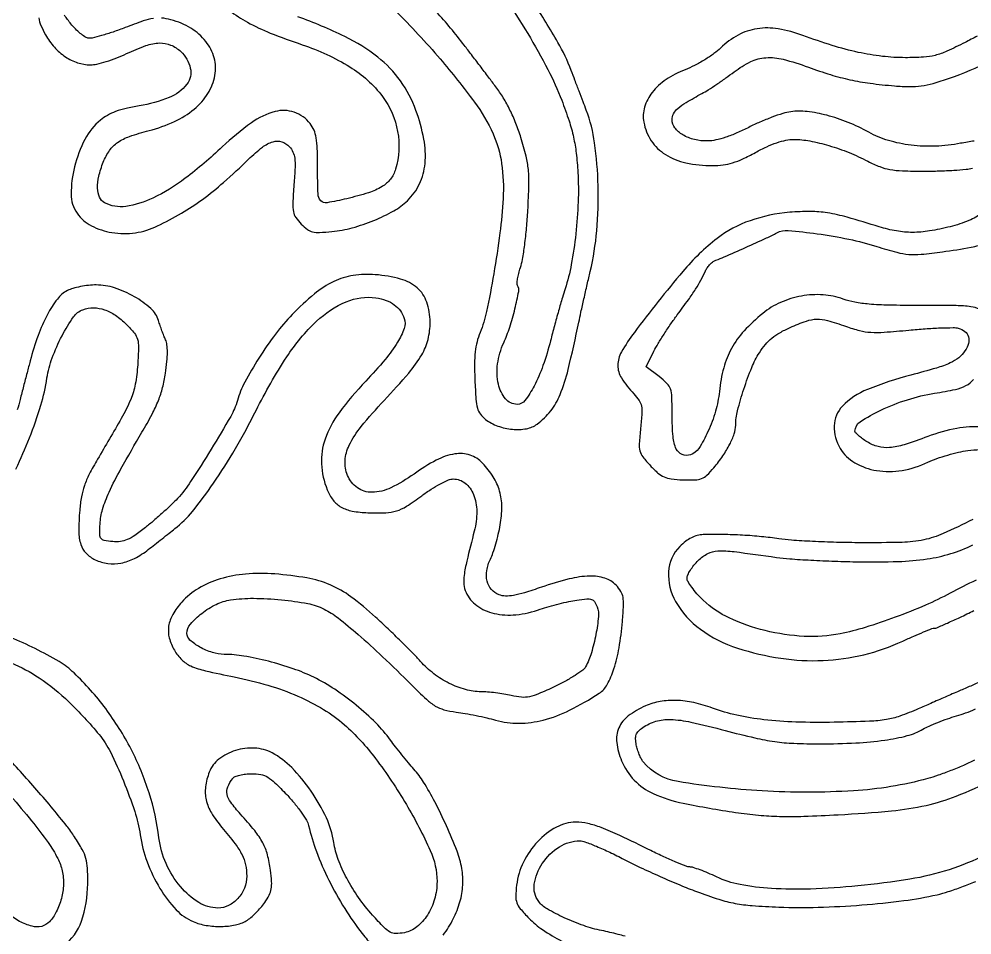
# Model space of a CAD drawing. Extents: x 0 to 2791, y 427 to 2463.
# Drawn here: x 1591 to 1846.3, y 1779.8 to 2025.3 of the extents above; entities that cross this region are included whole.
import ezdxf

# ---------------------------------------------------------------- set-up
doc = ezdxf.new("R2010")
doc.units = 0

msp = doc.modelspace()

# ---------------------------------------------------------------- linework, layer by layer
for points in [[(1850.5, 1795.626842, -0.000001), (1853.545688, 1797.180844)], [(1691.864193, 2027.47784, -0.02188), (1703.841874, 2014.575933, -0.016802), (1713.022744, 2003.009336, -0.053482), (1718.007927, 1994.509713, -0.07102), (1720.310901, 1986.554314, -0.049196), (1720.70163, 1977.182805, -0.017704), (1719.847619, 1967.931101, -0.010623), (1718.212871, 1957.018505, -0.009571), (1716.274397, 1946.889106, -0.045618), (1714.537909, 1941.263517, 0.03706), (1713.72009, 1938.766296, 0.033564), (1713.246357, 1936.091551, 0.026201), (1713.064204, 1932.830676, 0.011149), (1713.146829, 1928.456317, 0.007229), (1713.427617, 1923.415196, 0.048986), (1713.844718, 1920.955781, 0.094622), (1714.61848, 1919.372496, 0.069157), (1716, 1917.979738, 0.07676), (1719.29936, 1916.185269, 0.063529), (1723.209323, 1915.319015, 0.067001), (1726.975988, 1915.479799, 0.115762), (1729.841133, 1916.714738, 0.067801), (1733.459352, 1920.243298, 0.06872), (1735.982332, 1924.595886, 0.038253), (1738.158478, 1931.351488, 0.00723), (1740.996244, 1944, -0.002639), (1741.570925, 1946.676253, -0.001108), (1742.371284, 1950.271978, -0.001096), (1743.244152, 1954.113532, -0.001426), (1744.061364, 1957.628011, 0.036531), (1745.796818, 1968.500105, 0.027529), (1746.162555, 1980.600366, 0.028127), (1745.231051, 1992.065781, 0.056079), (1742.98738, 2000.876769, 0.000243), (1742.155807, 2003.073551, 0.000115), (1741.081883, 2005.904426, 0.000114), (1739.957117, 2008.865223, 0.000162), (1738.954536, 2011.5, 0.040054), (1735.380596, 2019.013598, 0.012074), (1728.784416, 2029.815762, 0.012395)], [(1721.116041, 2030.976484, -0.015566), (1727.302245, 2021.398824, -0.015698), (1732.731133, 2011.715218, -0.02916), (1736.412327, 2003.5, -0.011235), (1738.37341, 1997.964813, -0.024471), (1739.570823, 1993.622943, -0.026088), (1740.293565, 1989.361399, -0.014637), (1740.747813, 1984.126882, -0.023863), (1740.822941, 1976.279782, -0.017885), (1740.184725, 1967.660438, -0.018205), (1738.979591, 1959.469497, -0.034312), (1737.320176, 1953, 0.009049), (1736.587835, 1950.645765, 0.002745), (1735.56179, 1947.050496, 0.002748), (1734.455886, 1943.007597, 0.002992), (1733.426057, 1939.06552, -0.022455), (1731.395615, 1932.370193, -0.03582), (1729.007523, 1926.890034, -0.040686), (1726.573969, 1923.041834, -0.235614), (1724.485812, 1922, -0.223486), (1721.35973, 1923.470731, -0.119379), (1719.447739, 1927.392043, -0.088529), (1719.231644, 1932.868266, -0.072442), (1720.863523, 1938.50532, 0.028222), (1722.479785, 1942.672521, 0.018739), (1723.877901, 1947.607207, 0.012331), (1724.887996, 1952.256042, 0.187882), (1724.595144, 1953.846053, -0.154732), (1724.446728, 1954.435788, -0.024204), (1724.578745, 1955.643467, -0.024975), (1724.884536, 1957.097963, -0.019455), (1725.355979, 1958.643521, 0.042583), (1725.915667, 1960.836746, 0.009042), (1726.492239, 1964.739908, 0.0094), (1726.9952, 1969.303149, 0.00881), (1727.339031, 1973.981697, 0.007164), (1727.622566, 1980.82451, 0.030453), (1727.484212, 1984.915731, 0.037204), (1726.86245, 1988.558235, 0.014492), (1725.486991, 1993.481697, 0.018745), (1724.139989, 1997.303109, 0.020608), (1722.547914, 2000.891453, 0.021509), (1720.740333, 2004.186049, 0.025451), (1718.747149, 2007.126484, 0.000347), (1716.818017, 2009.678446, 0.000207), (1714.518596, 2012.713248, 0.000207), (1712.225044, 2015.735098, 0.000359), (1710.316156, 2018.244233, 0.022874), (1702.791981, 2027.235113, 0.03039)], [(1647.436704, 2027.543324, 0.039832), (1652.214376, 2024.39959, 0.031533), (1658.323254, 2021.528755, 0.0131), (1666.891392, 2018.400444, -0.056391), (1679.663311, 2012.441641, -0.095059), (1688.374591, 2004.507449, -0.116351), (1692.452068, 1995.147487, -0.118114), (1691.884043, 1985.007307, -0.091853), (1690.514009, 1982.338616, -0.092827), (1688.283093, 1980.34938, -0.060065), (1684.681294, 1978.727575, -0.01751), (1678.80718, 1977.113985, -0.015362), (1673.521182, 1976.02955, -0.251261), (1671.861847, 1976.58074, -0.183545), (1671.110509, 1978.384374, -0.007915), (1671, 1985.365141, 0.007587), (1670.92252, 1990.470777, 0.033772), (1670.629696, 1993.453251, 0.05738), (1670.038144, 1995.510271, 0.06807), (1669.015816, 1997.252764, 0.14387), (1664.755304, 2000.284745, 0.149001), (1659.594896, 2000.475223, 0.092225), (1653.258857, 1997.470169, 0.032191), (1645.451027, 1991.010986, -0.025509), (1635.544758, 1982.590542, -0.052525), (1626.873313, 1977.291439, -0.073319), (1619.594183, 1975.061976, -0.161951), (1613.934259, 1976.035184, -0.169681), (1612.581564, 1977.507026, -0.094022), (1612.043937, 1979.9159, -0.067319), (1612.373036, 1983.120362, -0.035974), (1613.584792, 1986.920311, -0.056508), (1615.268481, 1990.050425, -0.090252), (1617.412069, 1992.189645, -0.06793), (1620.610969, 1993.809393, -0.020569), (1625.833612, 1995.378862, 0.04469), (1632.636305, 1997.786104, 0.067056), (1637.953682, 2001.144676, 0.078209), (1641.60546, 2005.329874, 0.094251), (1643.506265, 2010.181701, 0.115249), (1643.300494, 2014.851047, 0.099387), (1641.064994, 2019.234016, 0.088758), (1637.038464, 2022.793945, 0.071091), (1631.710071, 2025.07807, 0.041555), (1629.179393, 2025.5385, 0.066637)], [(1596.268822, 2025.588753, 0.05632), (1596.879958, 2023.51988, 0.028079), (1598.084113, 2021.06413, 0.054345), (1600.469011, 2017.72786, 0.062897), (1603.414177, 2015.165675, 0.067488), (1606.70738, 2013.552189, 0.080431), (1610.118034, 2013.000789, 0.0572), (1611.84117, 2013.198971, 0.017634), (1614.36886, 2013.882364, 0.017387), (1617.16441, 2014.852691, 0.018257), (1619.839788, 2016.000789, -0.024508), (1625.003003, 2018.140513, -0.0767), (1628.682529, 2018.851084, -0.109995), (1631.62726, 2018.310842, -0.086932), (1634.353977, 2016.547749, -0.151629), (1636.898263, 2012.128919, -0.222428), (1635.951409, 2007.819326, -0.135725), (1631.19514, 2004.226106, -0.053369), (1623.211664, 2002.011855, 0.016102), (1619.665612, 2001.307358, 0.031016), (1616.89192, 2000.478658, 0.038048), (1614.66623, 1999.462216, 0.0488), (1612.811408, 1998.187856, 0.097637), (1608.663873, 1993.023496, 0.059243), (1605.867539, 1985.675336, 0.061163), (1604.956448, 1978.311809, 0.154191), (1606.560704, 1973.216795, 0.120384), (1610.378315, 1969.867358, 0.081033), (1615.9103, 1968.041244, 0.074981), (1622.170514, 1967.994645, 0.077521), (1628.089462, 1969.805963, 0.019568), (1634.546035, 1973.256749, 0.025626), (1640.136574, 1976.929141, 0.022802), (1645.795575, 1981.487076, 0.011479), (1652.527369, 1987.715746, -0.027263), (1656.220982, 1990.923037, -0.090982), (1659.05883, 1992.397083, -0.15242), (1661.385812, 1992.38566, -0.132724), (1663.4425, 1991.063537, -0.076397), (1664.39566, 1989.618388, -0.077533), (1664.864747, 1987.960978, -0.04191), (1664.956583, 1985.499006, -0.007619), (1664.674555, 1980.935633, 0.006738), (1664.353917, 1975.891902, 0.057592), (1664.500839, 1973.63634, 0.105642), (1665.152534, 1972.053642, 0.046105), (1666.611473, 1970.297618, 0.038837), (1668.251538, 1968.8943, 0.098582), (1669.667705, 1968.238635, 0.071038), (1671.496025, 1968.06399, 0.013544), (1674.835666, 1968.310539, 0.041429), (1680.282657, 1969.321933, 0.030254), (1686.113795, 1971.298997, 0.030849), (1691.389069, 1973.841119, 0.063396), (1695.068131, 1976.565273, 0.092663), (1698.294935, 1981.065976, 0.085977), (1699.786797, 1986.548401, 0.070917), (1699.475537, 1993.103882, 0.040028), (1697.355804, 2000.791306, 0.06806), (1693.203956, 2008.670252, 0.069999), (1687.122346, 2015.060473, 0.055568), (1678.310131, 2020.577268, 0.025034), (1665.718034, 2025.87542, -0.00898)], [(1626.989368, 2025.459254, 0.041949), (1624.266462, 2024.755, 0.007991), (1619.461054, 2022.984943, -0.010044), (1616.184235, 2021.793187, -0.013089), (1613.137854, 2020.842285, -0.01072), (1610.577863, 2020.175119, -0.107321), (1609.478502, 2020.153482, -0.10038), (1608.615192, 2020.512629, -0.025748), (1607.401697, 2021.42713, -0.025166), (1606.097276, 2022.63652, -0.023208), (1604.883344, 2024.002706, -0.019792), (1603.184272, 2026.282496, -0.106977)], [(1847.753013, 2020.709197, -0.00762), (1844.490219, 2018.986837, -0.011061), (1839.608582, 2016.638723, -0.044306), (1836.483452, 2015.541453, -0.04794), (1833.334566, 2015.054899, -0.01447), (1828.490219, 2014.916513, -0.028921), (1822.328728, 2015.275546, -0.024385), (1815.882866, 2016.347488, -0.021696), (1808.873465, 2018.189166, -0.014383), (1801, 2020.877984, 0.047823), (1794.447314, 2022.637118, 0.079834), (1788.750394, 2022.679121, 0.087255), (1783.68272, 2020.965796, 0.068457), (1779.0109, 2017.510644, -0.037723), (1777.206848, 2015.997006, -0.018806), (1774.719477, 2014.349276, -0.018553), (1772.001703, 2012.827781, -0.025933), (1769.461331, 2011.689043, 0.055075), (1764.37774, 2009.045136, 0.079043), (1760.660645, 2005.600427, 0.093965), (1758.62624, 2001.676197, 0.119652), (1758.412031, 1997.617222, 0.100435), (1760.428085, 1992.651229, 0.10596), (1764.19124, 1988.974216, 0.089141), (1769.70579, 1986.740396, 0.051812), (1776.831597, 1986, 0.03248), (1779.653588, 1986.183507, 0.041616), (1782.19696, 1986.733741, 0.035472), (1784.909024, 1987.77679, 0.016131), (1788.298623, 1989.5, -0.017183), (1791.347834, 1991.042096, -0.026971), (1794.074693, 1992.131032, -0.0316), (1796.5056, 1992.785069, -0.049953), (1798.651545, 1993, -0.047228), (1802.876582, 1992.600024, -0.024616), (1808.022965, 1991.351548, -0.023535), (1813.423271, 1989.475951, -0.025681), (1818.464081, 1987.147684, 0.027379), (1821.613423, 1985.706006, 0.050201), (1824.327637, 1984.942437, 0.035678), (1827.703567, 1984.594881, 0.007966), (1833.5, 1984.506008, 0.007288), (1837.5485, 1984.567456, 0.008159), (1841.44375, 1984.747039, 0.007599), (1844.751511, 1985.004191, 0.042453), (1846.5, 1985.318101, -0.081702)], [(1846.968948, 1992.572488, 0.010813), (1843.290554, 1991.96048, -0.036783), (1836.578401, 1991.199023, -0.039953), (1830.013136, 1991.464631, -0.042238), (1823.933833, 1992.726898, -0.054236), (1818.671199, 1994.936517, 0.030119), (1813.144987, 1997.576486, 0.03217), (1807.460273, 1999.467443, 0.03474), (1802.149042, 2000.474342, 0.065136), (1797.785767, 2000.421169, 0.039483), (1795.666342, 1999.944555, 0.01395), (1792.71784, 1998.941132, 0.013747), (1789.526178, 1997.653693, 0.015713), (1786.551559, 1996.244826, -0.016573), (1783.357072, 1994.738542, -0.021994), (1780.354402, 1993.596362, -0.024739), (1777.680739, 1992.856301, -0.049616), (1775.508029, 1992.591194, -0.063992), (1771.970973, 1992.9659, -0.076655), (1768.872097, 1994.226555, -0.092729), (1766.747264, 1996.10642, -0.166915), (1766, 1998.282506, -0.122941), (1766.396888, 1999.872244, -0.090224), (1767.528817, 2001.303128, -0.046903), (1769.75691, 2002.920255, -0.009579), (1774, 2005.321209, 0.017418), (1775.694994, 2006.315716, 0.006798), (1777.967759, 2007.801622, 0.006719), (1780.386284, 2009.477857, 0.008297), (1782.592371, 2011.107054, -0.050543), (1787.05243, 2013.851953, -0.097006), (1791.098872, 2014.916656, -0.079124), (1795.787177, 2014.474484, -0.025212), (1802.5, 2012.380544, 0.013472), (1808.432647, 2010.376025, 0.021123), (1813.639921, 2009.009425, 0.020591), (1819.039089, 2008.064629, 0.012001), (1825.576137, 2007.355495, 0.017205), (1829.656737, 2007.152731, 0.038351), (1832.757712, 2007.34344, 0.035593), (1835.931308, 2008.017356, 0.012989), (1840.31332, 2009.403539, 0.035572), (1851.191725, 2014.047351, 0.061081)], [(1860.09131, 1800.520595, -0.000001), (1862.5, 1801.74956, 0.010317)], [(1849.040143, 1973.366046, -0.075065), (1845.529312, 1971.263553, -0.035923), (1840.524123, 1969.616459, -0.021273), (1834.964288, 1968.468803, -0.039862), (1830.391103, 1968.096004, -0.043802), (1826.11504, 1968.46419, -0.032408), (1821.5, 1969.584935, 0.006981), (1812.913599, 1972.138503, 0.028663), (1807.614039, 1973.31132, 0.039015), (1803.057212, 1973.688081, 0.021871), (1797.5, 1973.469945, 0.062864), (1786.868035, 1971.220147, 0.081194), (1778.107024, 1966.477964, 0.053434), (1768.884855, 1957.625912, 0.013416), (1755.887607, 1941.297043, 0.030946), (1752.431225, 1936.062411, 0.128983), (1751.449041, 1932.445442, 0.146627), (1752.428066, 1929.07348, 0.044153), (1755.745781, 1924.816276, -0.039826), (1757.139176, 1923.059818, -0.099572), (1757.762627, 1921.553999, -0.065058), (1757.89065, 1919.56004, -0.010218), (1757.55092, 1915.630892, 0.010718), (1757.196147, 1911.479376, 0.079857), (1757.384454, 1909.514878, 0.101583), (1758.173932, 1907.910987, 0.022198), (1760.177326, 1905.552981, 0.02589), (1762.211732, 1903.578823, 0.077194), (1763.846814, 1902.543388, 0.072202), (1765.780173, 1902.016046, 0.020712), (1768.881972, 1901.765155, 0.016782), (1772.138, 1901.746498, 0.086939), (1773.894281, 1902.104843, 0.099519), (1775.309744, 1903.018314, 0.025441), (1777.174993, 1905.026791, 0.023603), (1779.586667, 1908.196737, 0.031997), (1781.433419, 1911.28316, 0.036546), (1782.629118, 1914.09421, 0.07897), (1783.029117, 1916.403638, -0.058457), (1783.540201, 1920.292621, -0.017134), (1785.218229, 1926.090701, -0.017686), (1787.333983, 1931.862699, -0.04469), (1789.381529, 1935.834039, -0.033466), (1790.988763, 1938.027959, -0.045949), (1792.727039, 1939.746855, -0.043033), (1794.83928, 1941.197959, -0.024891), (1797.594109, 1942.584039, -0.01872), (1801.977267, 1944.329407, -0.079965), (1804.737632, 1944.837207, -0.07496), (1807.603992, 1944.470324, -0.015261), (1812.495949, 1942.916957, 0.021825), (1816.244898, 1941.780475, 0.047751), (1819.206492, 1941.316904, 0.033012), (1822.812767, 1941.33913, 0.006042), (1829.461291, 1941.900576, -0.006552), (1833.848, 1942.266511, -0.008372), (1837.897997, 1942.482897, -0.006721), (1841.283624, 1942.561433, -0.067757), (1842.680825, 1942.385078, -0.098723), (1844.454699, 1941.511353, -0.158724), (1845.400113, 1940.133864, -0.142904), (1845.405081, 1938.349447, -0.074874), (1844.470387, 1936.31446, -0.079938), (1842.797684, 1934.480989, -0.062961), (1840.497364, 1933.083514, -0.034304), (1836.810471, 1931.73105, -0.006726), (1830, 1929.849442, 0.031692), (1818.307615, 1925.981613, 0.105464), (1811.633648, 1921.484141, 0.186783), (1809.423254, 1916.231958, 0.145144), (1811.025635, 1910.189824, 0.125304), (1814.984999, 1906.319864, 0.092306), (1820.789026, 1904.262971, 0.081292), (1827.631384, 1904.302234, 0.068585), (1834.546543, 1906.478693, -0.024354), (1836.948845, 1907.475109, -0.015165), (1839.84973, 1908.417644, -0.015209), (1842.774065, 1909.174982, -0.026507), (1845.242313, 1909.59866, -0.013487), (1848.404476, 1909.884096, -0.069817)], [(1848.373434, 1947.472659, 0.079452), (1846.042382, 1948.17018, 0.030409), (1842.148715, 1948.448583, 0.002612), (1832.161187, 1948.502092, -0.00483), (1824.071952, 1948.581321, -0.016104), (1818.767707, 1948.855584, -0.024364), (1814.932364, 1949.367095, -0.042407), (1811.837305, 1950.210586, 0.071386), (1806.465336, 1951.346034, 0.060532), (1800.668204, 1951.026014, 0.060044), (1795.070129, 1949.318785, 0.067734), (1790.283401, 1946.376026, 0.03511), (1785.292186, 1941.663702, 0.059299), (1781.927569, 1937.004968, 0.06127), (1779.819951, 1931.798369, 0.040335), (1778.651254, 1925.434443, -0.045289), (1777.623679, 1920.134571, -0.036387), (1775.605348, 1914.686132, -0.035234), (1773.164189, 1910.195761, -0.175539), (1770.924878, 1908.476157, -0.172329), (1768.683933, 1908.55232, -0.192435), (1767.117759, 1910.02754, -0.088132), (1766.239357, 1913.339374, -0.020866), (1766, 1919.072441, 0.007693), (1765.923579, 1924.038975, 0.073827), (1765.549666, 1926.115488, 0.117774), (1764.623449, 1927.592787, 0.031189), (1762.504059, 1929.429106), (1759.008119, 1932.09559), (1761.140145, 1936.274708, -0.017568), (1762.244693, 1938.263937, -0.007493), (1763.854351, 1940.848616, -0.007403), (1765.654849, 1943.556495, -0.009653), (1767.386086, 1945.976913, 0.004393), (1770.366007, 1950.051825, 0.013258), (1772.297783, 1952.899169, 0.018191), (1773.707955, 1955.288264, 0.018143), (1774.942053, 1957.775626, -0.047756), (1775.465587, 1958.690595, -0.039012), (1776.1865, 1959.558505, -0.040492), (1776.984319, 1960.256456, -0.077913), (1777.734992, 1960.649442, 0.021852), (1779.94613, 1961.508243, 0.001762), (1785.651576, 1964.040322, 0.0022), (1791.27303, 1966.588628, 0.013956), (1794.087754, 1967.975894, -0.143682), (1797.104135, 1968.588666, -0.012835), (1804.874887, 1967.725235, -0.017613), (1813.342158, 1966.25825, -0.023869), (1820.853746, 1964.304156, 0.009991), (1826.21215, 1962.750258, 0.045456), (1829.409185, 1962.196792, 0.044381), (1832.688033, 1962.223464, 0.009236), (1838.411934, 1962.886428, 0.011185), (1846.130231, 1964.101542, 0.06293), (1850.105733, 1965.349695, 0.094964)], [(1704.656355, 1779.758473, 0.047611), (1707.36115, 1784.097206, 0.044987), (1709.14814, 1788.672007, 0.05696), (1709.90966, 1793.143689, 0.057696), (1709.638715, 1797.625484, 0.047934), (1708.357306, 1802.229764, 0.013505), (1705.513763, 1809.064827, 0.015426), (1702.420145, 1815.434905, 0.016417), (1699.39723, 1820.766588, 0.045957), (1696.833087, 1824.207194, -0.00821), (1695.341276, 1825.922265, -0.004771), (1693.604146, 1828.027314, -0.004768), (1691.903007, 1830.170761, -0.008018), (1690.521452, 1832.006012, 0.038879), (1686.588243, 1836.6102, 0.024811), (1681.369305, 1841.342163, 0.02455), (1675.60369, 1845.615218, 0.033538), (1670, 1848.836019, 0.030854), (1664.459331, 1851.132452, 0.020093), (1657.822427, 1853.120558, 0.020232), (1651.257966, 1854.522528, 0.041004), (1646, 1854.986374, -0.074694), (1642.797726, 1855.487197, -0.052193), (1639.438531, 1856.941388, -0.054335), (1636.798149, 1858.831954, -0.213361), (1636, 1860.617224, -0.179312), (1636.922296, 1863.106301, -0.051583), (1639.954307, 1865.976663, -0.050345), (1643.859313, 1868.394217, -0.076369), (1647.666068, 1869.577174, -0.039407), (1653.825857, 1870.009538, -0.022191), (1661.314362, 1869.611728, -0.021411), (1668.362734, 1868.616567, -0.072292), (1672.756103, 1867.124427, -0.047723), (1676.475181, 1864.755707, -0.013058), (1681.850527, 1860.331811, -0.011393), (1688.41314, 1854.3695, -0.006407), (1696.119726, 1846.850114, 0.009198), (1700.141584, 1842.969545, 0.050295), (1702.546415, 1841.146618, 0.072805), (1704.854353, 1840.16332, 0.032039), (1708.119726, 1839.523972, -0.01146), (1710.55677, 1839.150131, -0.006764), (1713.449207, 1838.597881, -0.006764), (1716.324297, 1837.967882, -0.011508), (1718.707363, 1837.353653, 0.070881), (1724.929711, 1836.516434, 0.061672), (1731.454606, 1837.375898, 0.051789), (1738.537193, 1840.02275, 0.029737), (1746.453163, 1844.561268, 0.12491), (1748.606044, 1846.908564, 0.045153), (1750.39595, 1851.101742, 0.036386), (1751.785059, 1856.7668, 0.020629), (1752.676389, 1863.776932, 0.008524), (1752.973587, 1868.12983, 0.056037), (1752.840902, 1870.308198, 0.095765), (1752.246757, 1871.868947, 0.049916), (1750.974699, 1873.526932, 0.129262), (1747.991127, 1875.39544, 0.08252), (1743.913991, 1875.960614, 0.055123), (1738.411111, 1875.201634, 0.02089), (1730.965208, 1872.988054, -0.008228), (1726.413574, 1871.508501, -0.030071), (1723.465491, 1870.794216, -0.048582), (1721.340257, 1870.622776, -0.0869), (1719.624449, 1870.952684, -0.123661), (1717.583854, 1872.377053, -0.119865), (1716.429351, 1874.612409, -0.101935), (1716.330537, 1877.436142, -0.069306), (1717.304031, 1880.511369, 0.029907), (1717.983258, 1882.186716, 0.011487), (1718.731707, 1884.585791, 0.011326), (1719.426757, 1887.232828, 0.013687), (1719.954166, 1889.747242, 0.046574), (1720.369149, 1894.543638, 0.068255), (1719.766054, 1898.730057, 0.069376), (1718.069728, 1902.550083, 0.04999), (1715.219892, 1906.25, 0.126443), (1711.840613, 1908.38286, 0.117793), (1707.756113, 1908.697823, 0.082564), (1702.807145, 1907.045148, 0.034803), (1696.835998, 1903.329503, -0.043981), (1690.66744, 1899.646103, -0.107898), (1685.55806, 1898.420459, -0.161432), (1681.674552, 1899.620208, -0.140504), (1679.014631, 1902.964677, -0.115891), (1678.367259, 1906.927135, -0.096748), (1679.473136, 1911.055898, -0.058409), (1682.689866, 1916.060262, -0.016384), (1688.833266, 1923.054323, 0.010826), (1695.43205, 1930.400528, 0.044948), (1698.893129, 1935.244847, 0.071247), (1700.596794, 1939.409859, 0.063527), (1701.152825, 1944.054858, 0.079909), (1700.247641, 1949.417292, 0.133536), (1697.710362, 1953.188769, 0.112166), (1693.243896, 1955.569356, 0.046582), (1686.469693, 1956.754496, 0.058148), (1680.548567, 1956.54085, 0.073996), (1675.332152, 1954.927484, 0.061714), (1670.136604, 1951.590333, 0.027822), (1664.198383, 1946.05995, 0.02981), (1659.751559, 1940.841288, 0.019656), (1655.254342, 1934.362737, 0.019557), (1651.496436, 1927.925237, 0.052046), (1649.499016, 1923, -0.05995), (1647.710556, 1918.78211, -0.006967), (1642.474261, 1909.941289, -0.008057), (1636.983612, 1901.275791, -0.041339), (1633.481303, 1896.795775, -0.014999), (1631.802339, 1895.085461, -0.007087), (1629.54037, 1892.976193, -0.007016), (1627.108675, 1890.833624, -0.009838), (1624.873979, 1888.994621, -0.014909), (1622.022588, 1886.875722, -0.050328), (1619.997302, 1885.746344, -0.070088), (1618.173778, 1885.24526, -0.052996), (1616.095488, 1885.198846, -0.022683), (1613.82479, 1885.493224, -0.197135), (1612.981384, 1886.02619, -0.154836), (1612.647171, 1887.066936, -0.01265), (1612.710288, 1889.961164, -0.062537), (1613.386988, 1893.856267, -0.033048), (1615.131424, 1898.44897, -0.020451), (1618.313588, 1904.714056, -0.005339), (1623.936636, 1914.5, 0.011272), (1626.63448, 1919.326825, 0.026869), (1628.359154, 1923.053868, 0.032423), (1629.478081, 1926.489445, 0.025655), (1630.249614, 1930.320469, 0.01254), (1630.634385, 1933.449473, 0.023901), (1630.759724, 1935.980352, 0.029583), (1630.645897, 1937.959196, 0.07833), (1630.264829, 1939.320469, -0.012932), (1629.819332, 1940.364185, -0.006224), (1629.29986, 1941.723158, -0.006167), (1628.792925, 1943.154727, -0.008785), (1628.380857, 1944.439218, 0.138145), (1626.314616, 1947.681268, 0.052187), (1621.914587, 1950.85282, 0.050895), (1616.621756, 1953.20738, 0.079166), (1611.70034, 1953.995864, 0.027196), (1609.646858, 1953.885863, 0.021443), (1607.445444, 1953.551406, 0.021914), (1605.422941, 1953.061871, 0.049027), (1603.955534, 1952.477006, 0.110785), (1601.263203, 1950.218846, 0.041369), (1598.587445, 1946.039846, 0.03492), (1596.102239, 1940.429861, 0.022663), (1593.992241, 1933.654114, 0.000015), (1593.15906, 1930.477903, 0.00001), (1592.204705, 1926.839021, 0.00001), (1591.279168, 1923.309447, 0.00002), (1590.542643, 1920.5, -0.031271)], [(1590.141266, 1904.667637, 0.019717), (1593.801104, 1913.011109, 0.019732), (1596.834439, 1921.739013, 0.036407), (1598.48956, 1929.063253, -0.051483), (1599.872259, 1934.425986, -0.032241), (1602.515456, 1940.350029, -0.02955), (1605.584919, 1945.433526, -0.158899), (1608.117973, 1947.372529, -0.085432), (1610.977839, 1947.856739, -0.081298), (1613.887862, 1947.372277, -0.070331), (1616.831278, 1945.885858, -0.044361), (1619.788552, 1943.411448, -0.023798), (1621.904315, 1941.084088, -0.105078), (1622.756506, 1939.450518, -0.075316), (1623.010897, 1937.360148, -0.008711), (1622.789885, 1932.627641, -0.029574), (1622.14265, 1927.40155, -0.054752), (1620.914022, 1923.310421, -0.029508), (1618.372981, 1918.183452, -0.003559), (1612.038281, 1907.278421, 0.014055), (1609.823567, 1903.274647, 0.035154), (1608.502181, 1900.20822, 0.040159), (1607.723779, 1897.238189, 0.023992), (1607.257125, 1893.614464, 0.019536), (1607.022389, 1887.896896, 0.076522), (1607.55149, 1884.414432, 0.119588), (1608.947774, 1882.093358, 0.086769), (1611.415006, 1880.33914, 0.079439), (1614.796835, 1879.343111, 0.07971), (1618.316489, 1879.452975, 0.071277), (1621.944661, 1880.70627, 0.047789), (1625.644643, 1883.080038, 0.000041), (1627.359043, 1884.427174, 0.000027), (1629.328698, 1885.975316, 0.000027), (1631.243088, 1887.480356, 0.000053), (1632.772199, 1888.682895, 0.05595), (1637.447526, 1893.292326, 0.019802), (1643.078141, 1900.837292, 0.018393), (1648.959494, 1910.120294, 0.015362), (1654.526223, 1920.377593, -0.026939), (1662.730327, 1934.694035, -0.060578), (1670.735063, 1944.289836, -0.086735), (1678.659994, 1949.499082, -0.140239), (1686.605967, 1950.53638, -0.04816), (1689.360069, 1949.847512, -0.071657), (1691.555589, 1948.692165, -0.079352), (1693.17734, 1947.068946, -0.076265), (1694.23961, 1945, -0.168794), (1694.206846, 1942.343686, -0.051409), (1692.433705, 1938.668286, -0.036565), (1689.079753, 1934.022746, -0.014888), (1683.888323, 1928.200571, 0.029525), (1676.777584, 1919.740079, 0.074912), (1673.006702, 1912.676453, 0.098553), (1672.044859, 1906.059069, 0.082305), (1673.571964, 1899.111748, 0.069042), (1675.163019, 1896.32306, 0.100524), (1677.295881, 1894.474617, 0.083912), (1680.277919, 1893.398664, 0.036007), (1684.5, 1892.945775, 0.016876), (1689.282706, 1892.940385, 0.068566), (1692.145205, 1893.430394, 0.0667), (1694.807167, 1894.682484, 0.015432), (1698.8928, 1897.5, -0.016729), (1701.404876, 1899.222767, -0.019647), (1703.897999, 1900.678125, -0.018939), (1706.07539, 1901.733211, -0.103707), (1707.347821, 1902, -0.171222), (1710.54085, 1900.873543, -0.128189), (1712.77785, 1897.853279, -0.096181), (1713.654598, 1893.312585, -0.062679), (1712.980416, 1888, 0.003479), (1710.98761, 1880.011333, 0.025848), (1710.2641, 1876.1627, 0.056769), (1710.212978, 1873.695987, 0.083904), (1710.768447, 1871.608857, 0.130396), (1713.691187, 1868.044816, 0.100372), (1718.293393, 1865.964496, 0.082636), (1724.157106, 1865.614791, 0.056569), (1730.681537, 1867.062458, -0.012282), (1733.01815, 1867.802708, -0.008334), (1735.711737, 1868.535352, -0.0084), (1738.338136, 1869.156137, -0.016615), (1740.444389, 1869.543931, -0.013217), (1743.166587, 1869.878854, -0.1048), (1744.420488, 1869.736746, -0.172062), (1745.214688, 1869.117205, -0.051097), (1745.916219, 1867.720361, -0.116324), (1746.264384, 1865.09231, -0.022624), (1745.567867, 1860.326955, -0.02512), (1744.355459, 1855.385571, -0.050183), (1742.823038, 1851.669343, -0.111589), (1742.033216, 1850.757207, -0.016087), (1739.990802, 1849.351768, -0.01758), (1737.423415, 1847.82886, -0.014217), (1734.568958, 1846.372433, -0.009086), (1730.204034, 1844.39592, -0.050342), (1727.750679, 1843.619704, -0.074342), (1725.638092, 1843.498276, -0.033905), (1722.9015, 1843.936477, 0.01459), (1720.948773, 1844.326997, 0.010033), (1718.715732, 1844.660241, 0.010123), (1716.551802, 1844.894489, 0.020233), (1714.832905, 1844.975554, -0.064987), (1710.627127, 1845.553052, -0.049425), (1706.277308, 1847.215304, -0.047284), (1702.141253, 1849.798541, -0.047421), (1698.568533, 1853.1106, 0.01214), (1696.515668, 1855.30209, 0.004039), (1693.405842, 1858.413739, 0.004017), (1689.903811, 1861.806688, 0.004565), (1686.492576, 1865, 0.025972), (1679.938826, 1870.42395, 0.058964), (1674.371486, 1873.623637, 0.058031), (1668.155763, 1875.464307, 0.02448), (1659.5, 1876.534544, 0.03873), (1651.724769, 1876.508474, 0.053427), (1644.8705, 1875.207832, 0.060204), (1639.117754, 1872.67639, 0.075463), (1634.61105, 1868.991239, 0.05233), (1632.206765, 1865.694728, 0.093371), (1631.093223, 1862.540587, 0.101387), (1631.247906, 1859.380099, 0.070762), (1632.616485, 1856.072093, 0.066861), (1634.616214, 1853.532834, 0.08822), (1637.052781, 1851.886549, 0.047956), (1640.936309, 1850.589327, 0.007888), (1648.681105, 1848.932389, -0.023408), (1657.708532, 1846.706039, -0.030266), (1665.724985, 1843.787829, -0.033408), (1672.596327, 1840.24173, -0.046179), (1678.177124, 1836.125446, -0.049146), (1686.521253, 1827.074471, -0.028273), (1694.780945, 1814.739482, -0.026852), (1701.205282, 1802.393991, -0.106936), (1703, 1794.098426, -0.068913), (1702.344928, 1789.368131, -0.073131), (1700.431304, 1785.096996, -0.081252), (1697.598736, 1781.927797, -0.12409), (1694.267209, 1780.39035, -0.044688), (1691.957995, 1780.167683, -0.128281), (1690.40899, 1780.560499, -0.075344), (1688.800048, 1781.793625, -0.009013), (1685.741476, 1785.087069, -0.029486), (1681.960567, 1789.845137, -0.030583), (1678.815631, 1794.959066, -0.032595), (1676.527371, 1800.014481, -0.052562), (1675.337108, 1804.583383, 0.071595), (1673.351334, 1811.171221, 0.041948), (1669.253526, 1818.335476, 0.042139), (1664.075031, 1824.640178, 0.078881), (1658.79966, 1828.580205, 0.108955), (1654.153243, 1829.851177, 0.086909), (1648.985173, 1829.210019, 0.090985), (1644.546902, 1826.909077, 0.137792), (1641.975074, 1823.434441, 0.058594), (1640.984721, 1819.494602, 0.088405), (1641.151072, 1815.968272, 0.080141), (1642.560528, 1812.474296, 0.040397), (1645.344976, 1808.607813, -0.012167), (1648.891737, 1804.226687, -0.046479), (1650.766133, 1801.258892, -0.067628), (1651.689533, 1798.609566, -0.050123), (1652, 1795.520287, -0.094444), (1651.397211, 1792.3575, -0.089922), (1649.668968, 1789.576376, -0.093995), (1647.152719, 1787.67154, -0.115984), (1644.295455, 1787.003738, -0.139654), (1639.156759, 1788.475002, -0.07926), (1634.232358, 1792.74681, -0.071214), (1630.413937, 1798.893598, -0.072472), (1628.502245, 1805.828327, 0.045963), (1625.864745, 1817.839347, 0.041965), (1621.022214, 1829.556686, 0.041422), (1614.215731, 1840.447552, 0.042118), (1605.741223, 1850.002125, 0.056086), (1601.743794, 1853.034634, 0.019144), (1595.340007, 1856.521861, 0.018847), (1588.738548, 1859.491167, 0.062999)], [(1849.124372, 1915.919093, 0.068644), (1842.263222, 1915.555637, 0.042709), (1834.495668, 1913.360998, -0.013423), (1828.205017, 1911.178969, -0.055048), (1824.251232, 1910.389626, -0.087483), (1821.211647, 1910.656134, -0.074091), (1818.25, 1911.942965, -0.017329), (1817.005179, 1912.780875, -0.023988), (1815.954688, 1913.621847, -0.02196), (1815.174675, 1914.37361, -0.1923), (1815, 1914.810988, -0.25448), (1816.372987, 1917.333925, -0.032412), (1821.962267, 1920.454714, -0.034757), (1829.040088, 1923.240289, -0.036103), (1836.346756, 1924.976435, 0.011421), (1841.95943, 1926.020697, 0.070461), (1844.713794, 1927.01826, 0.088909), (1846.792766, 1928.650227, 0.023679)], [(1846.539807, 1891.151857, -0.013904), (1838.626025, 1887.358001, -0.053429), (1833.439326, 1885.682433, -0.045139), (1827.606265, 1885.005738, -0.008004), (1816.595863, 1884.903682, -0.00506), (1810.059898, 1885.01388, -0.005167), (1803.572907, 1885.256031, -0.005024), (1797.944001, 1885.581133, -0.02139), (1794.595863, 1885.952654, 0.013986), (1789.991415, 1886.532696, 0.010381), (1784.878937, 1886.924988, 0.01007), (1779.559406, 1887.114872, 0.010601), (1774.326923, 1887.085254, 0.058593), (1772.73907, 1886.85515, 0.051904), (1771.17766, 1886.259074, 0.046654), (1769.628534, 1885.28432, 0.032643), (1768.076923, 1883.923077, 0.185539), (1765.049352, 1877.115958, 0.142645), (1766.93378, 1869.132283, 0.107828), (1773.587958, 1861.696724, 0.078961), (1783.5, 1856.681945, 0.04035), (1795.158486, 1853.95062, 0.047874), (1806.448026, 1853.342707, 0.049449), (1817.332541, 1854.884324, 0.048361), (1827.788228, 1858.53782, -0.004667), (1830.730915, 1859.864238, -0.006648), (1833.370755, 1860.982985, -0.003925), (1835.606609, 1861.87524, -0.093232), (1836.269878, 1862, 0.102284), (1836.953697, 1862.141367, 0.002724), (1839.793961, 1863.386542, 0.005589), (1843.120794, 1864.911463, 0.003784), (1846.879047, 1866.720142, -0.027701)], [(1847.458919, 1874.866937, 0.014595), (1840.5, 1871.368176, -0.022012), (1833.864392, 1868.154351, -0.013557), (1825.803983, 1864.935821, -0.013603), (1817.715107, 1862.204991, -0.025543), (1811.027394, 1860.516492, -0.061999), (1801.394677, 1859.817929, -0.047372), (1790.931032, 1861.357856, -0.048642), (1781.324644, 1864.734394, -0.082393), (1774.302602, 1869.534549, -0.019515), (1772.655287, 1871.241121, -0.02407), (1771.263889, 1872.959722, -0.023534), (1770.254732, 1874.482084, -0.135399), (1770, 1875.405506, -0.111059), (1770.195841, 1876.27633, -0.030211), (1770.879953, 1877.520224, -0.029002), (1771.849055, 1878.874194, -0.026554), (1772.995585, 1880.149431, -0.077468), (1775.537127, 1882.005511, -0.109683), (1778.236664, 1882.716862, -0.041903), (1782.596999, 1882.522271, -0.003369), (1794, 1880.97236, 0.017552), (1797.497611, 1880.597629, 0.004566), (1803.14375, 1880.24429, 0.004637), (1809.589061, 1879.959909, 0.004721), (1816, 1879.797174, 0.01181), (1826.573319, 1879.878394, 0.028828), (1834.328268, 1880.569936, 0.037184), (1840.644993, 1881.988532, 0.038973), (1846.579385, 1884.311821, -0.001002)], [(1588.898678, 1852.674213, -0.05316), (1596.415208, 1848.690827, -0.043951), (1604.3479, 1842.257779, -0.027759), (1612.442437, 1833.5, -0.058119), (1615.469696, 1828.823005, -0.017297), (1618.974471, 1821.053266, -0.017857), (1621.985465, 1812.892163, -0.04355), (1623.449811, 1806.657656, 0.053703), (1625.324151, 1799.346225, 0.047402), (1628.769141, 1792.268626, 0.050367), (1633.1105, 1786.538464, 0.106905), (1637.653874, 1783.371261, 0.058039), (1641.184514, 1782.356652, 0.044929), (1645.17819, 1782.060226, 0.046335), (1648.97527, 1782.473113, 0.083354), (1651.89142, 1783.594932, 0.040835), (1653.087518, 1784.440178, 0.020382), (1654.460425, 1785.687664, 0.020086), (1655.785177, 1787.103147, 0.027857), (1656.845475, 1788.479437, 0.033494), (1658.016785, 1790.46138, 0.072495), (1658.575812, 1792.136681, 0.059858), (1658.689188, 1794.097399, 0.017115), (1658.396603, 1797.134505, 0.032289), (1657.579378, 1801.276024, 0.058401), (1656.311817, 1804.486367, 0.047233), (1654.147051, 1807.739788, 0.014668), (1650.310428, 1812.195829, -0.024083), (1647.712478, 1815.330657, -0.108986), (1646.735305, 1817.479745, -0.153905), (1646.923439, 1819.437975, -0.064426), (1648.277679, 1821.75, -0.13389), (1648.917837, 1822.232681, -0.034406), (1650.162353, 1822.632812, -0.03252), (1651.698553, 1822.908031, -0.028072), (1653.335379, 1823, -0.045706), (1655.78875, 1822.775261, -0.089013), (1657.622452, 1822.084514, -0.058066), (1659.564155, 1820.596694, -0.010878), (1662.718087, 1817.40356, -0.016492), (1664.78665, 1815.066291, -0.018206), (1666.626437, 1812.671591, -0.017887), (1668.041106, 1810.526021, -0.083074), (1668.591482, 1809.15356, 0.036761), (1670.677625, 1802.139792, 0.024475), (1674.033931, 1794.449844, 0.023889), (1678.26069, 1786.862116, 0.028228), (1682.982763, 1780.141022, 0.012432), (1685.685811, 1776.89088, 0.0925)], [(1854.743366, 1850.890712, -0.029453), (1846, 1846.495478, 0.00058), (1842.970689, 1845.185787, 0.000302), (1839.195214, 1843.545585, 0.0003), (1835.321508, 1841.857159, 0.000458), (1831.962429, 1840.386973, -0.017397), (1827.050514, 1838.432589, -0.046374), (1823.400708, 1837.495932, -0.03052), (1818.868994, 1837.052645, -0.004279), (1809.462429, 1836.789864, -0.012266), (1799.132642, 1836.843165, -0.021439), (1790.599066, 1837.463466, -0.025418), (1783.321248, 1838.68474, -0.033281), (1776.848501, 1840.571416, 0.032833), (1771.772446, 1842.055924, 0.046433), (1767.103354, 1842.647735, 0.051571), (1762.812508, 1842.347871, 0.05869), (1758.866604, 1841.170073, 0.05992), (1754.250664, 1838.484025, 0.12903), (1751.722911, 1835.276666, 0.134626), (1751.155146, 1831.337998, 0.06793), (1752.455572, 1826.45209, 0.092856), (1755.866363, 1821.257004, 0.095239), (1760.899277, 1817.703701, 0.056248), (1768.988762, 1815.090386, 0.013266), (1783, 1812.633873, 0.013312), (1789.144766, 1811.890389, 0.01764), (1794.768281, 1811.560973, 0.014113), (1801.284598, 1811.593486, 0.005154), (1810.5, 1811.994803, 0.009769), (1824.76901, 1813.04354, 0.032192), (1834.084069, 1814.520671, 0.039118), (1842.139811, 1817.011054, 0.020323), (1851.760787, 1821.292067, -0.014123)], [(1847, 1826.589192, -0.013396), (1844.074476, 1825.231649, -0.008854), (1840.646875, 1823.822857, -0.008913), (1837.264163, 1822.57106, -0.017053), (1834.5, 1821.708425, -0.052241), (1814.566058, 1818.409433, -0.029651), (1790.084005, 1818.40114, -0.025298), (1767.574158, 1820.876543, -0.181442), (1758.241775, 1826.208679, -0.054475), (1757.726947, 1826.987858, -0.022136), (1757.195255, 1828.144819, -0.021588), (1756.728388, 1829.450734, -0.0257), (1756.406245, 1830.718776, -0.037345), (1756.20738, 1832.330834, -0.10044), (1756.381588, 1833.467175, -0.106772), (1756.97589, 1834.40451, -0.045526), (1758.11585, 1835.368591, -0.082676), (1761.6299, 1837.048923, -0.079269), (1765.551515, 1837.53314, -0.045926), (1771.026846, 1836.833213, -0.010106), (1780.244335, 1834.585912, 0.007141), (1788.135808, 1832.612257, 0.022692), (1793.480156, 1831.60982, 0.024989), (1798.615846, 1831.145983, 0.010186), (1805.629618, 1831.007554, 0.01223), (1815.24636, 1831.248944, 0.023005), (1822.978764, 1831.990093, 0.02847), (1829.007582, 1833.202685, 0.06788), (1833.222287, 1834.939894, -0.026861), (1834.874364, 1835.784926, -0.010871), (1837.208257, 1836.764405, -0.01072), (1839.770603, 1837.711869, -0.013395), (1842.188799, 1838.475686, 0.01929), (1844.630718, 1839.27877, 0.014279), (1847.265661, 1840.346088, 0.014479)], [(1602.941154, 1776.973104, 0.1544), (1607.70826, 1783.458393, 0.079313), (1609.42368, 1793.5, 0.014945), (1609.344065, 1797.692787, 0.056606), (1608.921782, 1800.277158, 0.058635), (1607.938136, 1802.655284, 0.016823), (1605.875246, 1806.073627, 0.023161), (1603.785846, 1808.982284, 0.005837), (1600.114865, 1813.513373, 0.005945), (1595.792436, 1818.598741, 0.005967), (1591.35552, 1823.573627, -0.006185), (1583.086074, 1832.85387, -0.016328)], [(1588.788449, 1816.969716, -0.011784), (1594.359446, 1810.348402, -0.012802), (1598.768845, 1804.551675, -0.038186), (1601.36618, 1800.29966, -0.064153), (1602.571087, 1796.935168, -0.060753), (1602.914231, 1793.311302, -0.058647), (1602.374972, 1789.595175, -0.052668), (1600.979676, 1785.960162, -0.067462), (1599.160128, 1783.337082, -0.145277), (1597.072015, 1782.082349, -0.131917), (1594.494087, 1782.107559, -0.051333), (1591.148471, 1783.423223, -0.066011), (1587.976592, 1785.635768, -0.026385)], [(1849.981215, 1801.275913, -0.038554), (1840.197823, 1797.266603, -0.03741), (1829.725532, 1794.736281, -0.017051), (1815.753208, 1792.935251, -0.01411), (1803.042766, 1792.096731, -0.025303), (1792.586504, 1792.232037, -0.031041), (1784.188053, 1793.292445, -0.063975), (1777.903509, 1795.343289, 0.010012), (1775.645028, 1796.360517, 0.012141), (1773.487213, 1797.219591, 0.010778), (1771.649432, 1797.85535, 0.078032), (1770.728215, 1798, -0.093636), (1769.722313, 1798.190043, -0.006398), (1767.020928, 1799.28864, -0.008968), (1763.819955, 1800.706536, -0.006604), (1760.324706, 1802.386859, 0.004544), (1751.980366, 1806.440771, 0.02042), (1746.987473, 1808.565425, 0.035072), (1743.389207, 1809.64459, 0.055372), (1740.189756, 1810, 0.126026), (1734.991306, 1808.668572, 0.078668), (1729.991251, 1804.800222, 0.073921), (1726.153334, 1799.282455, 0.085779), (1724.332364, 1793.158486, 0.021493), (1724.105118, 1790.130397, 0.097001), (1724.38887, 1788.388405, 0.08818), (1725.320592, 1786.801026, 0.016066), (1727.62598, 1784.270148, 0.051901), (1731.291991, 1781.206347, 0.026292), (1736.4579, 1778.110659, 0.024918)], [(1753.388406, 1779.415951, 0.007407), (1751.502376, 1779.943045, 0.007574), (1749.316425, 1780.483918, 0.007457), (1747.103832, 1780.961296, -0.03488), (1742.31811, 1782.271959, -0.023897), (1737.095911, 1784.387083, -0.022343), (1732.513907, 1786.756795, -0.099571), (1730.25, 1788.74425, -0.202125), (1729.0481, 1793.393615, -0.112702), (1731.200484, 1798.936996, -0.10223), (1735.787518, 1803.404745, -0.143083), (1741.247969, 1805, -0.089178), (1742.65366, 1804.747276, -0.009885), (1745.702342, 1803.54533, -0.011792), (1749.298244, 1801.944274, -0.009292), (1753.115601, 1800.047932, 0.009701), (1757.479659, 1797.884459, 0.005765), (1762.756877, 1795.468628, 0.005768), (1768.076297, 1793.180352, 0.0099), (1772.567972, 1791.41278, 0.011307), (1778.532728, 1789.353053, 0.03082), (1782.859743, 1788.256183, 0.02836), (1787.485711, 1787.651682, 0.008387), (1794.619821, 1787.248462, 0.017265), (1805.097611, 1787.194406, 0.012219), (1816.845164, 1787.827079, 0.012362), (1828.107401, 1788.990778, 0.024151), (1836.990392, 1790.570323, 0.022007), (1839.985669, 1791.393742, 0.011466), (1843.644053, 1792.668195, 0.01138), (1847.345677, 1794.150571, 0.017034)]]:
    msp.add_lwpolyline(points, format="xyb")

doc.saveas('drawing.dxf')
